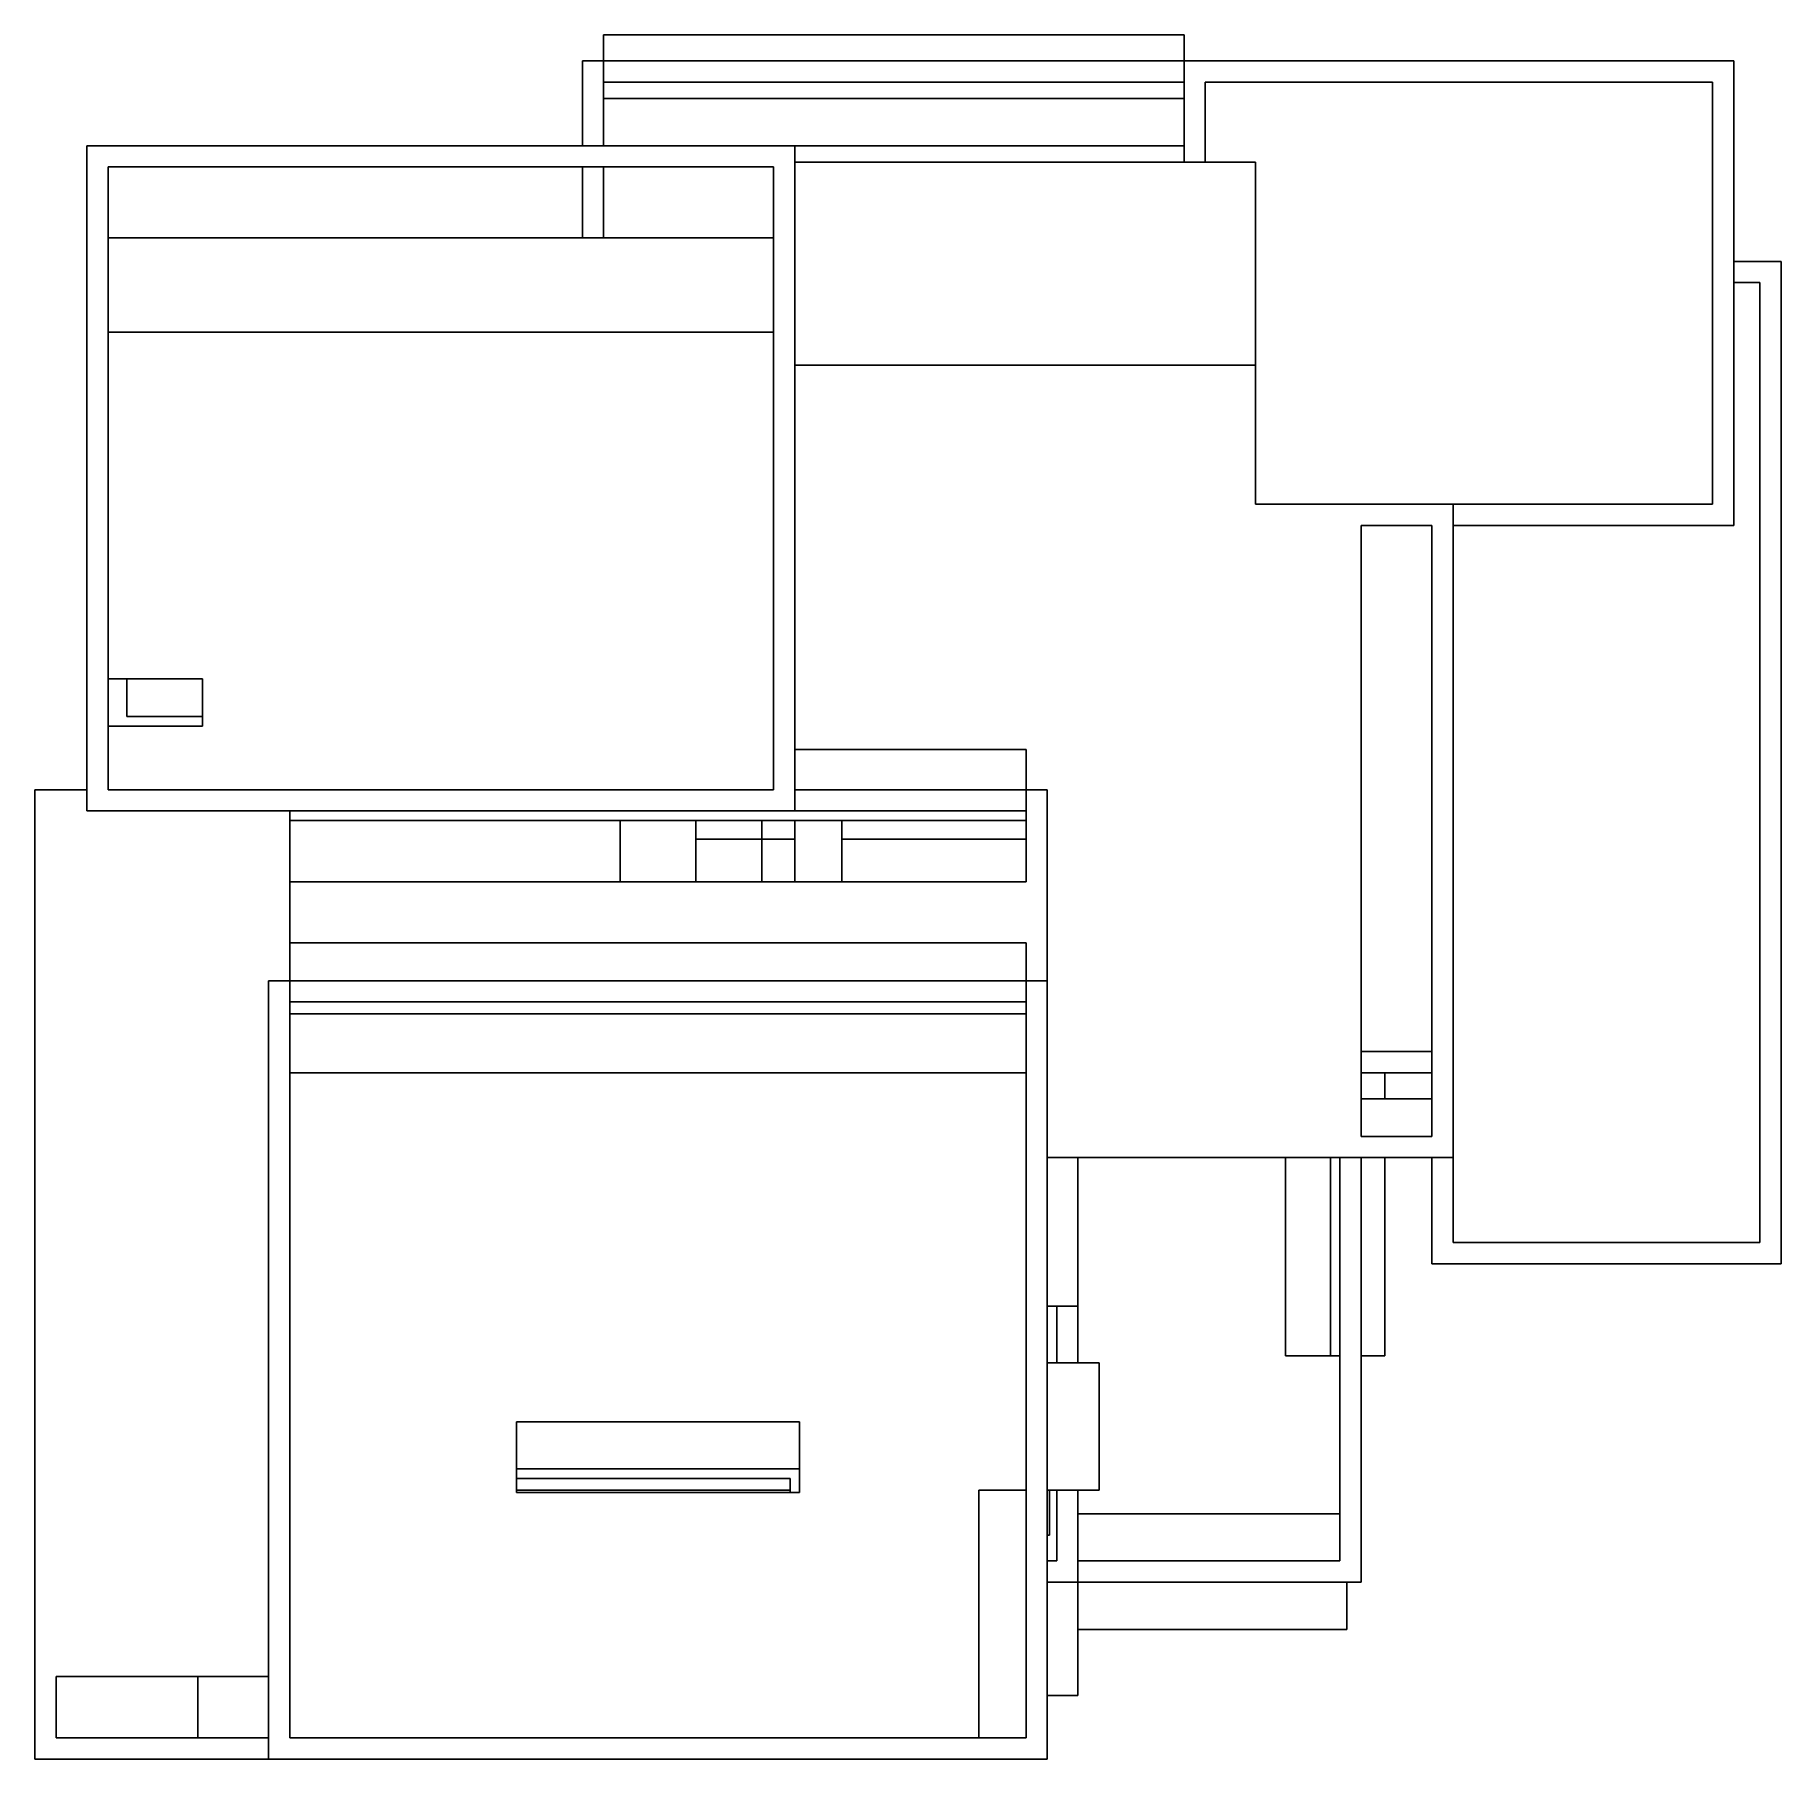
# Model space of a CAD drawing. Header units: millimetres. Extents: x -14281 to 22719, y -19522 to 17028.
import ezdxf

# ---------------------------------------------------------------- set-up
doc = ezdxf.new("R2010")
doc.units = ezdxf.units.MM

msp = doc.modelspace()

# ---------------------------------------------------------------- linework, layer by layer
for p, q in [((-2231, 17028), (10069, 17028)), ((-2231, 16478), (-2231, 17028)), ((10069, 17028), (10069, 16478)), ((-2681, 16478), (-2681, 14678)), ((-2231, 16478), (-2681, 16478)), ((10069, 16478), (-2231, 16478)), ((-2231, 16028), (-2231, 16478)), ((10069, 16478), (10069, 16028)), ((10069, 16478), (21719, 16478)), ((21719, 12228), (21719, 16478)), ((10069, 16028), (-2231, 16028)), ((-2231, 16028), (-2231, 15678)), ((10069, 16028), (10069, 15678)), ((10519, 16028), (10519, 14328)), ((21269, 16028), (10519, 16028)), ((21269, 7078), (21269, 16028)), ((10069, 15678), (-2231, 15678)), ((-2231, 15678), (-2231, 14678)), ((10069, 14678), (10069, 15678)), ((-13181, 1028), (-13181, 14678)), ((-13181, 14678), (-2681, 14678)), ((-2231, 14678), (-2681, 14678)), ((-2231, 14678), (1819, 14678)), ((1819, 14678), (10069, 14678)), ((1819, 14678), (1819, 14328)), ((10069, 14328), (10069, 14678)), ((-2681, 14228), (-12731, 14228)), ((-12731, 14228), (-12731, 12725)), ((-2681, 14228), (-2681, 12725)), ((-2231, 14228), (-2681, 14228)), ((-2231, 12725), (-2231, 14228)), ((1369, 14228), (-2231, 14228)), ((1369, 12725), (1369, 14228)), ((10069, 14328), (1819, 14328)), ((1819, 10028), (1819, 14328)), ((10519, 14328), (10069, 14328)), ((10519, 14328), (11581, 14328)), ((11581, 10028), (11581, 14328)), ((-12731, 12725), (-12731, 10725)), ((-2681, 12725), (-12731, 12725)), ((-2231, 12725), (-2681, 12725)), ((1369, 12725), (-2231, 12725)), ((1369, 10725), (1369, 12725)), ((21719, 12228), (22719, 12228)), ((21719, 11778), (21719, 12228)), ((22719, 12228), (22719, -9022)), ((22269, 11778), (21719, 11778)), ((21719, 6628), (21719, 11778)), ((22269, -8572), (22269, 11778)), ((-12731, 10725), (1369, 10725)), ((-12731, 10725), (-12731, 3378)), ((1369, 10725), (1369, 1028)), ((1819, 1878), (1819, 10028)), ((1819, 10028), (11581, 10028)), ((11581, 7078), (11581, 10028)), ((11581, 7078), (15769, 7078)), ((15769, 7078), (21269, 7078)), ((15769, 7078), (15769, 6628)), ((13819, 6628), (15319, 6628)), ((13819, 6628), (13819, -4522)), ((15319, -4522), (15319, 6628)), ((15769, 6628), (21719, 6628)), ((15769, 6628), (15769, -6772)), ((-12731, 3378), (-12731, 2378)), ((-12731, 3378), (-12331, 3378)), ((-12331, 3378), (-12331, 2578)), ((-12331, 3378), (-10731, 3378)), ((-10731, 3378), (-10731, 2578)), ((-10731, 2378), (-12731, 2378)), ((-12731, 2378), (-12731, 1028)), ((-12331, 2578), (-10731, 2578)), ((-10731, 2578), (-10731, 2378)), ((1819, 1878), (6720, 1878)), ((1819, 1878), (1819, 1028)), ((6720, 1878), (6720, 1028)), ((-13181, 1028), (-14281, 1028)), ((-14281, 1028), (-14281, -19522)), ((-13181, 578), (-13181, 1028)), ((-12731, 1028), (1369, 1028)), ((1819, 578), (1819, 1028)), ((1819, 1028), (6720, 1028)), ((6720, 1028), (7170, 1028)), ((6720, 1028), (6720, 578)), ((7170, 1028), (7170, -3022)), ((-8880, 578), (-13181, 578)), ((-8880, 378), (-8880, 578)), ((1819, 578), (-8880, 578)), ((-1880, 378), (-8880, 378)), ((-8880, 378), (-8880, -922)), ((-1880, 378), (-1880, -922)), ((-280, 378), (-1880, 378)), ((-280, -22), (-280, 378)), ((1119, 378), (-280, 378)), ((1119, -22), (1119, 378)), ((1819, 378), (1119, 378)), ((6720, 578), (1819, 578)), ((1819, 378), (1819, -22)), ((2819, 378), (1819, 378)), ((2819, -22), (2819, 378)), ((6720, 378), (2819, 378)), ((6720, 578), (6720, 378)), ((6720, -22), (6720, 378)), ((-280, -22), (1119, -22)), ((-280, -922), (-280, -22)), ((1119, -922), (1119, -22)), ((1119, -22), (1819, -22)), ((1819, -22), (1819, -922)), ((2819, -22), (6720, -22)), ((2819, -922), (2819, -22)), ((6720, -922), (6720, -22)), ((-8880, -2222), (-8880, -922)), ((-1880, -922), (-8880, -922)), ((-280, -922), (-1880, -922)), ((1119, -922), (-280, -922)), ((1819, -922), (1119, -922)), ((2819, -922), (1819, -922)), ((6720, -922), (2819, -922)), ((6720, -2222), (-8880, -2222)), ((-8880, -2222), (-8880, -3022)), ((6720, -3022), (6720, -2222)), ((-9330, -17772), (-9330, -3022)), ((-8880, -3022), (-9330, -3022)), ((-8880, -3022), (6720, -3022)), ((-8880, -3022), (-8880, -3472)), ((7170, -3022), (6720, -3022)), ((6720, -3472), (6720, -3022)), ((7170, -6772), (7170, -3022)), ((6720, -3472), (-8880, -3472)), ((-8880, -3472), (-8880, -3722)), ((6720, -3722), (6720, -3472)), ((-8880, -3722), (6720, -3722)), ((-8880, -3722), (-8880, -4972)), ((6720, -4972), (6720, -3722)), ((15319, -4522), (13819, -4522)), ((13819, -4972), (13819, -4522)), ((15319, -4522), (15319, -4972)), ((-8880, -4972), (6720, -4972)), ((-8880, -4972), (-8880, -19072)), ((6720, -13822), (6720, -4972)), ((13819, -4972), (14319, -4972)), ((13819, -5522), (13819, -4972)), ((14319, -4972), (14319, -5522)), ((15319, -4972), (14319, -4972)), ((15319, -5522), (15319, -4972)), ((13819, -6322), (13819, -5522)), ((13819, -5522), (14319, -5522)), ((14319, -5522), (15319, -5522)), ((15319, -5522), (15319, -6322)), ((15319, -6322), (13819, -6322)), ((7170, -6772), (7819, -6772)), ((7170, -9922), (7170, -6772)), ((7819, -6772), (7819, -9922)), ((7819, -6772), (12219, -6772)), ((12219, -6772), (12219, -10972)), ((12219, -6772), (13169, -6772)), ((13169, -10972), (13169, -6772)), ((13169, -6772), (13369, -6772)), ((13369, -10972), (13369, -6772)), ((13369, -6772), (13819, -6772)), ((13819, -6772), (13819, -10972)), ((13819, -6772), (14319, -6772)), ((14319, -6772), (14319, -10972)), ((14319, -6772), (15319, -6772)), ((15319, -9022), (15319, -6772)), ((15319, -6772), (15769, -6772)), ((15769, -6772), (15769, -8572)), ((15769, -8572), (22269, -8572)), ((22719, -9022), (15319, -9022)), ((7170, -9922), (7369, -9922)), ((7170, -11122), (7170, -9922)), ((7369, -11122), (7369, -9922)), ((7369, -9922), (7819, -9922)), ((7819, -9922), (7819, -11122)), ((12219, -10972), (13169, -10972)), ((13369, -10972), (13169, -10972)), ((13369, -10972), (13369, -14322)), ((14319, -10972), (13819, -10972)), ((13819, -15772), (13819, -10972)), ((7170, -11122), (7369, -11122)), ((7170, -11122), (7170, -13822)), ((7369, -11122), (7819, -11122)), ((7819, -11122), (8270, -11122)), ((8270, -13822), (8270, -11122)), ((-4080, -13372), (-4080, -12372)), ((-4080, -12372), (1920, -12372)), ((1920, -12372), (1920, -13372)), ((1920, -13372), (-4080, -13372)), ((-4080, -13572), (-4080, -13372)), ((-4080, -13572), (1720, -13572)), ((-4080, -13822), (-4080, -13572)), ((1720, -13572), (1720, -13822)), ((1920, -13372), (1920, -13872)), ((1720, -13822), (-4080, -13822)), ((-4080, -13872), (-4080, -13822)), ((1720, -13872), (-4080, -13872)), ((1720, -13822), (1720, -13872)), ((1920, -13872), (1720, -13872)), ((5720, -19072), (5720, -13822)), ((6720, -13822), (5720, -13822)), ((6720, -19072), (6720, -13822)), ((7170, -13822), (7219, -13822)), ((7170, -14772), (7170, -13822)), ((7219, -13822), (7219, -14772)), ((7219, -13822), (7369, -13822)), ((7369, -15322), (7369, -13822)), ((7369, -13822), (7819, -13822)), ((7819, -14322), (7819, -13822)), ((7819, -13822), (8270, -13822)), ((13369, -14322), (7819, -14322)), ((7819, -15322), (7819, -14322)), ((13369, -14322), (13369, -15322)), ((7219, -14772), (7170, -14772)), ((7170, -15322), (7170, -14772)), ((7369, -15322), (7170, -15322)), ((7170, -15772), (7170, -15322)), ((7819, -15322), (13369, -15322)), ((7819, -15772), (7819, -15322)), ((7819, -15772), (7170, -15772)), ((7170, -18172), (7170, -15772)), ((7819, -16772), (7819, -15772)), ((7819, -15772), (13519, -15772)), ((13519, -15772), (13519, -16772)), ((13819, -15772), (13519, -15772)), ((13519, -16772), (7819, -16772)), ((7819, -16772), (7819, -18172)), ((-13831, -19072), (-13831, -17772)), ((-10830, -17772), (-13831, -17772)), ((-10830, -17772), (-10830, -19072)), ((-9330, -17772), (-10830, -17772)), ((-9330, -17772), (-9330, -19072)), ((7819, -18172), (7170, -18172)), ((7170, -19522), (7170, -18172)), ((-10830, -19072), (-13831, -19072)), ((-10830, -19072), (-9330, -19072)), ((-9330, -19072), (-9330, -19522)), ((-8880, -19072), (5720, -19072)), ((5720, -19072), (6720, -19072)), ((-9330, -19522), (-14281, -19522)), ((-9330, -19522), (7170, -19522))]:
    msp.add_line(p, q)

doc.saveas('drawing.dxf')
